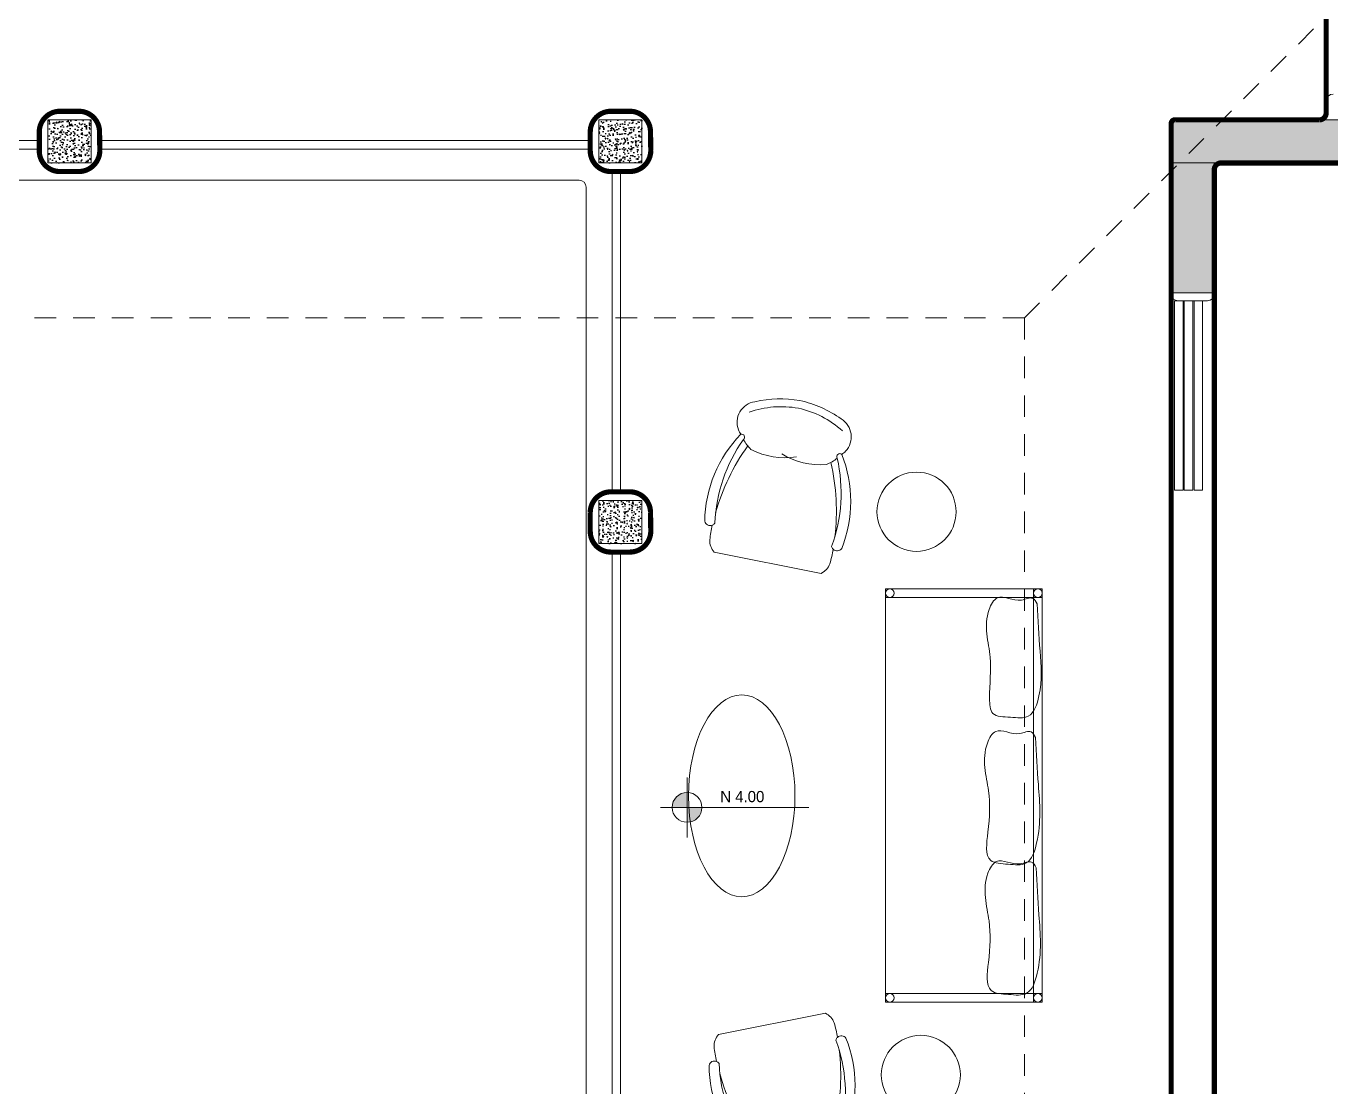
# Model space of a CAD drawing. Header units: metres. Extents: x 14 to 11050, y -346 to 476.
# Drawn here: x 216.36 to 223.94, y -209.42 to -203.26 of the extents above; entities that cross this region are included whole.
import ezdxf

# ---------------------------------------------------------------- set-up
doc = ezdxf.new("R2010")
doc.units = ezdxf.units.M
doc.linetypes.add('0', pattern=[0])
doc.linetypes.add('HIDDEN2', pattern=[0.1875, 0.125, -0.0625])
doc.layers.get('0').update_dxf_attribs({"color": 250, "linetype": '0', "lineweight": 20})
for name, color, linetype, lineweight in [('A-DOOR', 35, 'Continuous', 5), ('A-WALL', 250, 'Continuous', 20), ('baños', 140, 'Continuous', 0), ('Columnas', 7, 'Continuous', 18), ('MOBILIARIOS', 252, 'Continuous', 0), ('muros bajitos', 252, 'Continuous', 5), ('piso', 253, 'Continuous', 0), ('textos', 7, 'Continuous', 0)]:
    doc.layers.add(name, color=color, linetype=linetype, lineweight=lineweight)
doc.layers.add('HATCH', color=8, linetype='Continuous')
doc.layers.add('REVESTIMIENTO EXTERIOR', color=7, linetype='Continuous', lineweight=5, true_color=0xffdebd)
doc.layers.add('Techos 1', color=7, linetype='HIDDEN2', lineweight=9, true_color=0x42391a)
doc.styles.add('ESC100-2mm', font='arial.ttf', dxfattribs={"height": 0.15})
doc.styles.get("Standard").update_dxf_attribs({"font": 'arial.ttf', "height": 0.1875})
pattern_1 = [(50, (114.33107, 55.238796), (0.058299094, -0.005100507), [0.006096, -0.067056]), (355, (114.33107, 55.238796), (-0.011277895, 0.06113819), [0.0048768, -0.053644987]), (100.451445, (114.33593, 55.23837), (0.0470212, 0.05603768), [0.005180803, -0.056988878]), (46.1842, (114.33107, 55.25505), (0.086745293, -0.013453545), [0.009144, -0.100584]), (96.63556, (114.3383, 55.25393), (0.07596932, 0.07917636), [0.00777121, -0.085483395]), (351.18415, (114.33107, 55.25505), (0.07596932, 0.07917636), [0.00731519, -0.080467114]), (21, (114.3392, 55.25099), (0.048516605, -0.032724863), [0.006096, -0.067056]), (326, (114.3392, 55.25099), (0.01977665, 0.05894015), [0.0048768, -0.0536448]), (71.451445, (114.34324, 55.24826), (0.068293254, 0.026215286), [0.005180803, -0.05698878]), (37.5, (114.331071, 55.238796), (0.000988353, 0.0270576124), [0, -0.05299456, 0, -0.0544576, 0, -0.053848]), (7.5, (114.33107, 55.238796), (0.021382292, 0.032057784), [0, -0.03104896, 0, -0.05177536, 0, -0.0205232]), (327.5, (114.312946, 55.238796), (0.0433889905, -0.001833198), [0, -0.02032, 0, -0.0633984, 0, -0.0841248]), (317.5, (114.304818, 55.238796), (0.047401338, 0.008136477), [0, -0.026416, 0, -0.04210304, 0, -0.0597408])]

# ---------------------------------------------------------------- blocks, each defined once
blk = doc.blocks.new('A$C89702949')
at = {"layer": 'HATCH'}
h = blk.add_hatch(dxfattribs=at)
h.set_pattern_fill('AR-CONC', color=256, scale=0.00032)
h.set_pattern_definition(pattern_1)
h.paths.add_polyline_path([(7.875, 13.9891), (8.125, 13.9891), (8.125, 14.2391), (7.875, 14.2391)])
h = blk.add_hatch(dxfattribs=at)
h.set_pattern_fill('AR-CONC', color=256, scale=0.00032)
h.set_pattern_definition(pattern_1)
h.paths.add_polyline_path([(11.075, 13.9891), (11.325, 13.9891), (11.325, 14.2391), (11.075, 14.2391)])
h = blk.add_hatch(dxfattribs=at)
h.set_pattern_fill('AR-CONC', color=256, scale=0.00032)
h.set_pattern_definition(pattern_1)
h.paths.add_polyline_path([(14.6499, 13.2346), (14.3999, 13.2346), (14.3999, 14.2391), (15.55, 14.2391), (15.55, 13.9891), (14.6499, 13.9891)])
h = blk.add_hatch(dxfattribs=at)
h.set_pattern_fill('AR-CONC', color=256, scale=0.00032)
h.set_pattern_definition(pattern_1)
h.paths.add_polyline_path([(11.075, 11.7794), (11.325, 11.7794), (11.325, 12.0294), (11.075, 12.0294)])
at = {"layer": 'Columnas'}
for points in [[(7.875, 13.9891), (8.125, 13.9891), (8.125, 14.2391), (7.875, 14.2391)], [(11.075, 13.9891), (11.325, 13.9891), (11.325, 14.2391), (11.075, 14.2391)], [(14.3999, 14.2391), (15.55, 14.2391), (15.55, 13.9891), (14.3999, 13.9891)], [(11.075, 11.7794), (11.325, 11.7794), (11.325, 12.0294), (11.075, 12.0294)]]:
    blk.add_lwpolyline(points, close=True, dxfattribs=at)
blk.add_lwpolyline([(14.6499, 13.2346), (14.3999, 13.2346), (14.3999, 14.2391), (15.55, 14.2391), (15.55, 13.9891), (14.6499, 13.9891), (14.6499, 13.2346)], dxfattribs=at)
blk = doc.blocks.new('PL BASE 2N NASAS 09')
at = {"layer": 'textos', "transparency": 33554534}
h = blk.add_hatch(color=256, dxfattribs=at)
h.dxf.hatch_style = 1
h.paths.add_polyline_path([(170.2348, -14.8674, 0.414214), (170.1482, -14.9539), (170.2348, -14.9539)])
h.paths.add_polyline_path([(170.3213, -14.9539), (170.2348, -14.9539), (170.2348, -15.0405, 0.414214)])
at = {"layer": 'A-DOOR'}
for points in [[(173.067, -13.1118), (173.117, -13.1118), (173.117, -12.0118), (173.067, -12.0118)], [(173.122, -13.1118), (173.172, -13.1118), (173.172, -12.0118), (173.122, -12.0118)], [(173.18, -13.1118), (173.23, -13.1118), (173.23, -12.0118), (173.18, -12.0118)]]:
    blk.add_lwpolyline(points, close=True, dxfattribs=at)
at = {"layer": 'A-WALL'}
for p, q in [((173.9475, -10.8517), (173.9475, -10.9217)), ((173.0473, -11.9718), (173.0473, -11.0517)), ((173.3374, -11.2117), (179.258, -11.2117))]:
    blk.add_line(p, q, dxfattribs=at)
at = {"layer": 'A-WALL', "transparency": 33554684}
for p, q in [((173.2974, -11.9662), (173.2974, -11.9718)), ((173.0873, -12.0118), (173.2574, -12.0118))]:
    blk.add_line(p, q, dxfattribs=at)
at = {"layer": 'A-WALL'}
for points in [[(166.5919, -11.2617), (166.7019, -11.2617, 0.414214), (166.8219, -11.1417), (166.8219, -11.0317, 0.414214), (166.7019, -10.9117), (166.5919, -10.9117, 0.414214), (166.4719, -11.0317), (166.4719, -11.1417, 0.414214)], [(169.7919, -11.2617), (169.9019, -11.2617, 0.414214), (170.0219, -11.1417), (170.0219, -11.0317, 0.414214), (169.9019, -10.9117), (169.7919, -10.9117, 0.414214), (169.6719, -11.0317), (169.6719, -11.1417, 0.414214)], [(169.7925, -13.4714), (169.9025, -13.4714, 0.414214), (170.0225, -13.3514), (170.0225, -13.2414, 0.414214), (169.9025, -13.1214), (169.7925, -13.1214, 0.414214), (169.6725, -13.2414), (169.6725, -13.3514, 0.414214)]]:
    blk.add_lwpolyline(points, format="xyb", close=True, dxfattribs=at)
for centre, start, end in [((173.9875, -10.8517), 90, 180), ((173.9075, -10.9217), 270, 0), ((173.3374, -11.2517), 90, 180), ((173.0873, -11.9718), 180, 270)]:
    blk.add_arc(centre, 0.04, start, end, dxfattribs=at)
at = {"layer": 'A-WALL', "transparency": 33554684}
blk.add_arc((173.2574, -11.9718), 0.04, 270, 0, dxfattribs=at)
at = {"layer": 'muros bajitos'}
for p, q in [((166.4719, -11.0825), (165.2981, -11.0825)), ((166.4719, -11.1325), (165.2981, -11.1325)), ((166.7725, -11.0825), (166.7722, -11.0825)), ((166.7725, -11.1325), (166.7722, -11.1325)), ((169.6719, -11.0825), (166.8219, -11.0825)), ((169.6719, -11.1325), (166.8219, -11.1325)), ((169.799, -11.2617), (169.799, -13.1214)), ((169.849, -11.2617), (169.849, -13.1214)), ((169.799, -13.4714), (169.799, -16.9214)), ((169.849, -13.4714), (169.849, -16.9214))]:
    blk.add_line(p, q, dxfattribs=at)
at = {"layer": 'piso'}
for p, q in [((173.9475, -9.8217), (173.9475, -10.8517)), ((165.2281, -11.3118), (169.609, -11.3117)), ((169.649, -11.3517), (169.649, -16.8423))]:
    blk.add_line(p, q, dxfattribs=at)
blk.add_arc((169.609, -11.3517), 0.04, 0, 90, dxfattribs=at)
at = {"layer": 'Techos 1'}
for q in [(176.0975, -8.2117), (157.4475, -12.1117), (172.1943, -18.3117)]:
    blk.add_line((172.1943, -12.1117), q, dxfattribs=at)
at = {"layer": 'textos'}
for p, q in [((170.2348, -14.78), (170.2348, -15.1279)), ((170.081, -14.9539), (170.9419, -14.9539))]:
    blk.add_line(p, q, dxfattribs=at)
blk.add_circle((170.2348, -14.9539), 0.0865, dxfattribs=at)
at = {"color": 1}
blk.add_blockref('A$C89702949', (158.6475, -25.2008), dxfattribs=at)
at = {"layer": 'baños', "linetype": 'Continuous', "flags": 8}
for tag, p in [('MODELNUMBER', (167.1329, -5.6306, 0)), ('TRADENAME', (167.1329, -5.6307, 0)), ('PRODUCT', (167.1329, -5.6307, 0)), ('MATERIAL', (167.1329, -5.6307, 0)), ('MODELNUMBER', (168.3076, -5.6306, 0)), ('TRADENAME', (168.3076, -5.6307, 0)), ('PRODUCT', (168.3076, -5.6307, 0)), ('MATERIAL', (168.3076, -5.6307, 0))]:
    blk.add_attdef(tag, p, '', height=0.0000254, rotation=180.00008, dxfattribs=at)
at = {"layer": 'baños', "linetype": 'Continuous'}
for tag, p, rotation in [('MODELNUMBER', (169.2428, -19.7065), 180.00008), ('TRADENAME', (169.2428, -19.7064), 180.00008), ('MATERIAL', (169.243, -19.7063), 180.00008), ('PRODUCT', (169.243, -19.7064), 180.00008), ('MODELNUMBER', (169.9524, -19.7065), 179.99992), ('MATERIAL', (169.9524, -19.7063), 179.99992), ('TRADENAME', (169.9524, -19.7064), 179.99992), ('PRODUCT', (169.9524, -19.7064), 179.99992)]:
    blk.add_attdef(tag, p, '', height=0.0000254, rotation=rotation, dxfattribs=at)
at = {"layer": 'textos', "insert": (170.4278, -14.8586), "char_height": 0.065, "attachment_point": 1, "style": 'ESC100-2mm'}
blk.add_mtext_dynamic_manual_height_columns('{\\Ftxt|c0;N 4.00}', width=2.216942, gutter_width=0.5, heights=[0], dxfattribs=at)
blk = doc.blocks.new('A$Ca77e88c0')
at = {"layer": 'MOBILIARIOS', "linetype": 'Continuous'}
for p, q in [((0, 1.3457), (0.2432, 0.761)), ((0.2435, 0.7603), (0, 1.3457))]:
    blk.add_line(p, q, dxfattribs=at)
for points in [[(1.0081, 1.4216, 0.103931), (0.8565, 1.6353, 0.481643), (0.668, 1.624, 0.047693), (0.6541, 1.5985, 0.047693)], [(1.0081, 1.4216, -0.103931), (1.0528, 1.1635, -0.481643), (0.9119, 1.0378, -0.047693), (0.884, 1.0459, -0.047693)]]:
    blk.add_lwpolyline(points, format="xyb", dxfattribs=at)
blk.add_circle((0.8492, 0.4996), 0.2299, dxfattribs=at)
for centre, radius, start, end in [((0.5212, 0.8742), 0.7364, 79.59643, 123.14146), ((0.6434, 1.5847), 0.0175, 250.45416, 52.05868), ((0.6434, 1.5847), 0.0175, 250.45416, 52.05868), ((0.4617, 1.1866), 0.5495, 23.33144, 53.59476), ((0.4617, 1.1866), 0.5495, 23.33144, 53.59476), ((0.612, 0.6674), 0.9011, 88.37632, 121.47958), ((0.612, 0.6674), 0.9011, 88.37632, 121.47958), ((0.5865, 0.2493), 1.2787, 88.45422, 107.93514), ((0.5865, 0.2493), 1.2787, 88.45422, 107.93514), ((0.8583, 1.4567), 0.2476, 153.21646, 169.91816), ((0.8583, 1.4567), 0.2476, 153.21646, 169.91816), ((0.4823, 0.53), 0.9795, 111.46313, 116.51175), ((0.1421, 1.4684), 0.0325, 136.37866, 235.73513), ((0.1421, 1.4684), 0.0325, 235.69793, 268.75394), ((1.0281, 1.5426), 0.4158, 185.87863, 223.40331), ((1.0281, 1.5426), 0.4158, 185.87863, 223.40331), ((0.0995, 1.3192), 0.1029, 121.9514, 165.06161), ((0.4562, 1.1998), 0.5495, 351.57503, 21.83835), ((0.4562, 1.1998), 0.5495, 351.57503, 21.83835), ((1.108, 1.3505), 0.4158, 181.76648, 219.29117), ((-0.1206, 1.9492), 1.2787, 297.23466, 316.71557), ((-0.1206, 1.9492), 1.2787, 297.23466, 316.71557), ((0.9273, 1.2907), 0.2476, 235.25163, 251.95333), ((0.9273, 1.2907), 0.2476, 235.25163, 251.95333), ((0.8666, 1.048), 0.0175, 353.11111, 154.71564), ((0.8666, 1.048), 0.0175, 353.11111, 154.71564), ((0.1939, 1.6724), 0.9011, 283.69021, 316.79348), ((0.1939, 1.6724), 0.9011, 283.69021, 316.79348), ((0.2766, 1.4622), 0.7364, 282.02833, 325.57337), ((0.2948, 0.8495), 0.1029, 240.09136, 283.20158), ((0.0052, 1.6774), 0.9795, 288.64122, 293.68984), ((0.4307, 0.7745), 0.0325, 169.43466, 268.79113), ((0.4307, 0.7745), 0.0325, 136.37866, 169.43466), ((0.4307, 0.7745), 0.0325, 136.37866, 169.43466)]:
    blk.add_arc(centre, radius, start, end, dxfattribs=at)
blk = doc.blocks.new('PL MUEBLES 2N NASAS 09')
at = {"layer": 'MOBILIARIOS'}
for p, q in [((221.3026, 49.0325), (221.3024, 46.6325)), ((222.2126, 49.0324), (221.3026, 49.0325)), ((222.2124, 46.6324), (222.2126, 49.0324)), ((221.3024, 46.6325), (222.2124, 46.6324))]:
    blk.add_line(p, q, dxfattribs=at)
for points in [[(222.2126, 49.0324), (222.2126, 48.9824), (221.3026, 48.9825), (221.3026, 49.0325)], [(222.1626, 49.0324), (222.2126, 49.0324), (222.2124, 46.6324), (222.1624, 46.6324)], [(222.2124, 46.6324), (222.2124, 46.6824), (221.3024, 46.6825), (221.3024, 46.6325)]]:
    blk.add_lwpolyline(points, close=True, dxfattribs=at)
for centre in [(221.3276, 49.0075), (222.1876, 49.0074), (221.3274, 46.6575), (222.1874, 46.6574)]:
    blk.add_circle(centre, 0.025, dxfattribs=at)
blk.add_ellipse((220.4668, 47.8304), major_axis=(0, -0.586), ratio=0.527579, dxfattribs=at)
for points in [[(222.1834, 48.9442), (222.1997, 48.6707), (222.1932, 48.4102), (222.1313, 48.293), (222.0272, 48.2865), (221.9263, 48.3092), (221.9067, 48.394), (221.91, 48.6349), (221.9035, 48.9117), (221.9523, 48.98), (222.0923, 48.9671), (222.1574, 48.9768), (222.1834, 48.9442)], [(222.1736, 48.1688), (222.1899, 47.8952), (222.18, 47.5566), (222.1181, 47.4394), (222.014, 47.4329), (221.9131, 47.4556), (221.8969, 47.6185), (221.9001, 47.8595), (221.8936, 48.1363), (221.9425, 48.2046), (222.0824, 48.1916), (222.1476, 48.2014), (222.1736, 48.1688)], [(222.1768, 47.4128), (222.1931, 47.1393), (222.1833, 46.8007), (222.1214, 46.6835), (222.0172, 46.6769), (221.9163, 46.6997), (221.9001, 46.8626), (221.9033, 47.1035), (221.8968, 47.3804), (221.9457, 47.4487), (222.0856, 47.4357), (222.1508, 47.4455), (222.1768, 47.4128)]]:
    blk.add_spline(points, degree=3, dxfattribs=at)
blk.add_blockref('PL BASE 2N NASAS 09', (49.9143, 62.717))
at = {"layer": 'MOBILIARIOS', "rotation": 56.16031382123446}
blk.add_blockref('A$Ca77e88c0', (221.4243, 48.4961), dxfattribs=at)
at = {"layer": 'MOBILIARIOS', "xscale": -1, "rotation": 123.8268872980607}
blk.add_blockref('A$Ca77e88c0', (221.4493, 47.1934), dxfattribs=at)

msp = doc.modelspace()

# ---------------------------------------------------------------- linework, layer by layer
at = {"layer": 'REVESTIMIENTO EXTERIOR', "const_width": 0.03}
for points in [[(216.5518, -212.0518), (222.9778, -212.052, 0.397998), (223.0117, -212.0211), (223.0115, -203.8236, -0.431372), (223.035, -203.8014), (223.8749, -203.8017, 0.392148), (223.9118, -203.7619), (223.9118, -202.5919, 0.414214), (223.8718, -202.5519), (219.8115, -202.5519), (219.8118, -201.9919, 0.414214), (219.7718, -201.9519), (215.3018, -201.9537, 0.414094), (215.2618, -201.9937), (215.2618, -203.9819)], [(216.5562, -204.1019, -0.414214), (216.4362, -203.9819), (216.4362, -203.8702, -0.410231), (216.5562, -203.7519), (216.6662, -203.7519, -0.414214), (216.7862, -203.8719), (216.788, -203.9819, -0.404771), (216.6662, -204.1019), (216.5562, -204.1019)], [(219.7568, -204.1019, -0.414214), (219.6368, -203.9819), (219.6368, -203.8702, -0.410231), (219.7568, -203.7519), (219.8668, -203.7519, -0.414214), (219.9868, -203.8719), (219.9886, -203.9819, -0.404771), (219.8668, -204.1019), (219.7568, -204.1019)], [(229.2618, -204.0919), (229.2618, -211.9709, -0.414214), (229.1918, -212.0409), (223.3326, -212.0409, -0.417728), (223.2617, -211.9709), (223.2617, -204.0919)], [(219.7568, -206.3116, -0.414214), (219.6368, -206.1916), (219.6368, -206.0799, -0.410231), (219.7568, -205.9616), (219.8668, -205.9616, -0.414214), (219.9868, -206.0816), (219.9886, -206.1916, -0.404771), (219.8668, -206.3116), (219.7568, -206.3116)]]:
    msp.add_lwpolyline(points, format="xyb", dxfattribs=at)
at = {"layer": 'REVESTIMIENTO EXTERIOR', "color": 30, "true_color": 0xf8991e, "const_width": 0.03}
msp.add_lwpolyline([(229.2618, -204.0919, 0.414214), (229.2218, -204.0519), (223.3017, -204.0519, 0.414214), (223.2617, -204.0919)], format="xyb", dxfattribs=at)

# ---------------------------------------------------------------- block references
at = {"layer": 'REVESTIMIENTO EXTERIOR', "color": 30, "true_color": 0xf8991e}
msp.add_blockref('PL MUEBLES 2N NASAS 09', (0.05, -255.5571), dxfattribs=at)

doc.saveas('drawing.dxf')
